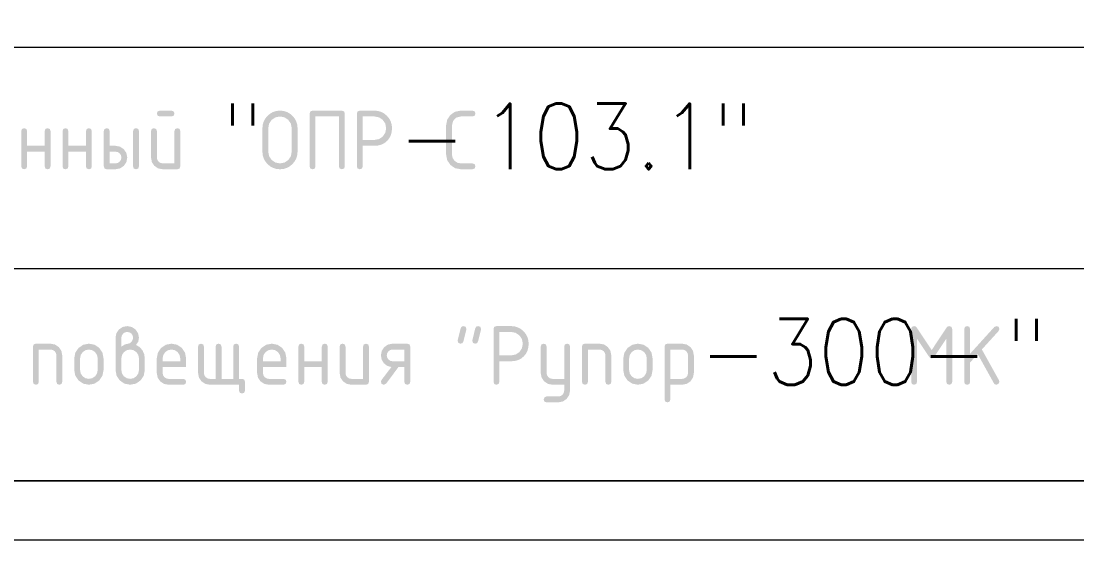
# Model space of a CAD drawing. Header units: millimetres. Extents: x 0 to 420, y 0 to 297.
# Drawn here: x 65.78 to 96.92, y 0 to 15.29 of the extents above; entities that cross this region are included whole.
import ezdxf

# ---------------------------------------------------------------- set-up
doc = ezdxf.new("R2010")
doc.units = ezdxf.units.MM
doc.styles.get("Standard").update_dxf_attribs({"font": 'STANDARD'})

msp = doc.modelspace()

# ---------------------------------------------------------------- hatches: boundary and pattern name
h = msp.add_hatch(color=7)
h.paths.add_polyline_path([(70.480241, 12.045377), (70.480241, 11.008541), (70.458468, 10.943566), (70.393701, 10.922), (69.962099, 10.922), (69.827809, 10.946874), (69.716257, 11.02177), (69.641361, 11.133322), (69.616487, 11.267612), (69.616487, 12.045377), (69.637984, 12.110144), (69.702477, 12.131917), (69.767244, 12.110144), (69.789017, 12.045377), (69.789017, 11.267612), (69.801558, 11.201742), (69.839729, 11.145793), (69.895953, 11.107622), (69.962099, 11.095082), (70.307711, 11.095082), (70.307711, 12.045377), (70.329208, 12.110144), (70.393701, 12.131917), (70.458468, 12.110144)], flags=0)
h.paths.add_polyline_path([(70.219517, 12.477529), (69.875558, 12.477529), (69.810584, 12.499027), (69.789017, 12.563519), (69.810584, 12.628287), (69.875558, 12.65006), (70.219517, 12.65006), (70.284284, 12.628287), (70.306057, 12.563519), (70.284284, 12.499027)], flags=0)
h = msp.add_hatch(color=7)
h.paths.add_polyline_path([(73.765501, 11.440694), (73.765501, 12.131917), (73.740352, 12.265518), (73.66518, 12.377208), (73.553903, 12.45238), (73.419889, 12.477529), (73.285599, 12.45238), (73.174047, 12.377208), (73.099151, 12.265518), (73.074277, 12.131917), (73.074277, 11.440694), (73.099151, 11.306404), (73.174047, 11.194852), (73.285599, 11.119955), (73.419889, 11.095082), (73.553903, 11.119955), (73.66518, 11.194852), (73.740352, 11.306404)], flags=0)
h.paths.add_polyline_path([(73.938583, 11.440694), (73.929074, 11.337134), (73.900549, 11.241429), (73.853007, 11.153579), (73.786447, 11.073584), (73.706538, 11.007111), (73.618878, 10.959758), (73.523363, 10.931422), (73.419889, 10.922), (73.316416, 10.931422), (73.2209, 10.959758), (73.13324, 11.007111), (73.053331, 11.073584), (72.986858, 11.153579), (72.939505, 11.241429), (72.911169, 11.337134), (72.901747, 11.440694), (72.901747, 12.131917), (72.911169, 12.235072), (72.939505, 12.330424), (72.986858, 12.418024), (73.053331, 12.497924), (73.13324, 12.564484), (73.2209, 12.612026), (73.316416, 12.640551), (73.419889, 12.65006), (73.523759, 12.64056), (73.619567, 12.612095), (73.707314, 12.564716), (73.786999, 12.498476), (73.853239, 12.418799), (73.900618, 12.331113), (73.929083, 12.235468), (73.938583, 12.131917)], flags=0)
for points in [[(74.380641, 12.65006), (75.244946, 12.65006), (75.309714, 12.628287), (75.331487, 12.563519), (75.331487, 11.008541), (75.309714, 10.943566), (75.244946, 10.922), (75.179972, 10.943566), (75.158406, 11.008541), (75.158406, 12.477529), (74.467182, 12.477529), (74.467182, 11.008541), (74.445409, 10.943566), (74.380641, 10.922), (74.316149, 10.943566), (74.294651, 11.008541), (74.294651, 12.563519), (74.316149, 12.628287)], [(79.097623, 12.65006), (79.162391, 12.628287), (79.184164, 12.563519), (79.162391, 12.499027), (79.097623, 12.477529), (78.752011, 12.477529), (78.621511, 12.445352), (78.528218, 12.349096), (78.49294, 12.217907), (78.49294, 11.354153), (78.511957, 11.254521), (78.569008, 11.170598), (78.652655, 11.113823), (78.752011, 11.095082), (79.097623, 11.095082), (79.162391, 11.073309), (79.184164, 11.008541), (79.162391, 10.943566), (79.097623, 10.922), (78.752011, 10.922), (78.585889, 10.953488), (78.446638, 11.048228), (78.351898, 11.187548), (78.32041, 11.354153), (78.32041, 12.217907), (78.351898, 12.384098), (78.446638, 12.523832), (78.585889, 12.618365), (78.752011, 12.65006)], [(65.96123, 11.440694), (65.96123, 11.008541), (65.939457, 10.943566), (65.874689, 10.922), (65.810197, 10.943566), (65.788699, 11.008541), (65.788699, 12.045377), (65.810197, 12.110144), (65.874689, 12.131917), (65.939457, 12.110144), (65.96123, 12.045377), (65.96123, 11.613224), (66.479923, 11.613224), (66.479923, 12.045377), (66.50142, 12.110144), (66.565913, 12.131917), (66.63068, 12.110144), (66.652453, 12.045377), (66.652453, 11.008541), (66.63068, 10.943566), (66.565913, 10.922), (66.50142, 10.943566), (66.479923, 11.008541), (66.479923, 11.440694)], [(67.178671, 11.440694), (67.178671, 11.008541), (67.156898, 10.943566), (67.09213, 10.922), (67.027638, 10.943566), (67.006141, 11.008541), (67.006141, 12.045377), (67.027638, 12.110144), (67.09213, 12.131917), (67.156898, 12.110144), (67.178671, 12.045377), (67.178671, 11.613224), (67.697365, 11.613224), (67.697365, 12.045377), (67.718862, 12.110144), (67.783354, 12.131917), (67.848122, 12.110144), (67.869895, 12.045377), (67.869895, 11.008541), (67.848122, 10.943566), (67.783354, 10.922), (67.718862, 10.943566), (67.697365, 11.008541), (67.697365, 11.440694)], [(93.159725, 6.30006), (93.224493, 6.278287), (93.246266, 6.213519), (93.246266, 4.658541), (93.224493, 4.593566), (93.159725, 4.572), (93.095233, 4.593566), (93.073736, 4.658541), (93.073736, 5.929643), (92.721509, 5.40213), (92.68382, 5.362718), (92.641583, 5.349765), (92.598175, 5.362718), (92.560554, 5.40213), (92.20943, 5.929643), (92.20943, 4.658541), (92.187657, 4.593566), (92.122889, 4.572), (92.058397, 4.593566), (92.0369, 4.658541), (92.0369, 6.213519), (92.058397, 6.278287), (92.122889, 6.30006), (92.165471, 6.289311), (92.198957, 6.257065), (92.641583, 5.593402), (93.086413, 6.262026), (93.117075, 6.290551)], [(93.998891, 5.475442), (93.775098, 5.229049), (93.775098, 4.658541), (93.753325, 4.593566), (93.688557, 4.572), (93.624065, 4.593566), (93.602567, 4.658541), (93.602567, 6.213519), (93.624065, 6.278287), (93.688557, 6.30006), (93.753325, 6.278287), (93.775098, 6.213519), (93.775098, 5.487017), (94.487268, 6.271397), (94.552863, 6.30006), (94.61763, 6.278287), (94.639403, 6.213519), (94.615701, 6.154539), (94.121812, 5.611592), (94.627277, 4.701536), (94.639403, 4.658541), (94.612394, 4.598458), (94.552863, 4.572), (94.50725, 4.5833), (94.475692, 4.617751)], [(66.134223, 4.658541), (66.134223, 5.695377), (66.155721, 5.760145), (66.220213, 5.781918), (66.652366, 5.781918), (66.785484, 5.756699), (66.897105, 5.681045), (66.97276, 5.569424), (66.997978, 5.436306), (66.997978, 4.658541), (66.976205, 4.593566), (66.911437, 4.572), (66.846945, 4.593566), (66.825447, 4.658541), (66.825447, 5.436306), (66.812769, 5.503554), (66.775287, 5.559227), (66.719614, 5.596434), (66.652366, 5.608836), (66.306754, 5.608836), (66.306754, 4.658541), (66.284981, 4.593566), (66.220213, 4.572), (66.155721, 4.593566)], [(72.213357, 4.572), (71.349602, 4.572), (71.215313, 4.597218), (71.10376, 4.672872), (71.028864, 4.784493), (71.00399, 4.917612), (71.00399, 5.695377), (71.025488, 5.760145), (71.08998, 5.781918), (71.154748, 5.760145), (71.176521, 5.695377), (71.176521, 4.917612), (71.189061, 4.851742), (71.227233, 4.795793), (71.283457, 4.757622), (71.349602, 4.745082), (71.522133, 4.745082), (71.522133, 5.695377), (71.543699, 5.760145), (71.608674, 5.781918), (71.673441, 5.760145), (71.695214, 5.695377), (71.695214, 4.745082), (72.040826, 4.745082), (72.040826, 5.695377), (72.062324, 5.760145), (72.126816, 5.781918), (72.191584, 5.760145), (72.213357, 5.695377), (72.213357, 4.745082), (72.299897, 4.745082), (72.364665, 4.723309), (72.386438, 4.658541), (72.386438, 4.398918), (72.364665, 4.334426), (72.299897, 4.312929), (72.234923, 4.334426), (72.213357, 4.398918)], [(74.135093, 5.090694), (74.135093, 4.658541), (74.11332, 4.593566), (74.048552, 4.572), (73.98406, 4.593566), (73.962563, 4.658541), (73.962563, 5.695377), (73.98406, 5.760145), (74.048552, 5.781918), (74.11332, 5.760145), (74.135093, 5.695377), (74.135093, 5.263224), (74.653787, 5.263224), (74.653787, 5.695377), (74.675284, 5.760145), (74.739776, 5.781918), (74.804544, 5.760145), (74.826317, 5.695377), (74.826317, 4.658541), (74.804544, 4.593566), (74.739776, 4.572), (74.675284, 4.593566), (74.653787, 4.658541), (74.653787, 5.090694)], [(76.043759, 5.695377), (76.043759, 4.658541), (76.021986, 4.593566), (75.957218, 4.572), (75.525616, 4.572), (75.391327, 4.596874), (75.279774, 4.67177), (75.204878, 4.783322), (75.180004, 4.917612), (75.180004, 5.695377), (75.201502, 5.760145), (75.265994, 5.781918), (75.330762, 5.760145), (75.352535, 5.695377), (75.352535, 4.917612), (75.365075, 4.851742), (75.403247, 4.795793), (75.459471, 4.757622), (75.525616, 4.745082), (75.871228, 4.745082), (75.871228, 5.695377), (75.892726, 5.760145), (75.957218, 5.781918), (76.021986, 5.760145)], [(81.802029, 4.396714), (81.802029, 4.572), (81.456418, 4.572), (81.322128, 4.597218), (81.210575, 4.672872), (81.135679, 4.784493), (81.110806, 4.917612), (81.110806, 5.695377), (81.132303, 5.760145), (81.196795, 5.781918), (81.261563, 5.760145), (81.283336, 5.695377), (81.283336, 4.917612), (81.295876, 4.851742), (81.334048, 4.795793), (81.390272, 4.757622), (81.456418, 4.745082), (81.802029, 4.745082), (81.802029, 5.695377), (81.823527, 5.760145), (81.888019, 5.781918), (81.952787, 5.760145), (81.97456, 5.695377), (81.97456, 4.398918), (81.949755, 4.2658), (81.875341, 4.154179), (81.765236, 4.078525), (81.632806, 4.053306), (81.283336, 4.053306), (81.218361, 4.075079), (81.196795, 4.139847), (81.222702, 4.200481), (81.283336, 4.226388), (81.628948, 4.226388), (81.696196, 4.238653), (81.751869, 4.274895), (81.789352, 4.32981)], [(82.328247, 4.658541), (82.328247, 5.695377), (82.349745, 5.760145), (82.414237, 5.781918), (82.84639, 5.781918), (82.979508, 5.756699), (83.091129, 5.681045), (83.166783, 5.569424), (83.192002, 5.436306), (83.192002, 4.658541), (83.170229, 4.593566), (83.105461, 4.572), (83.040969, 4.593566), (83.019471, 4.658541), (83.019471, 5.436306), (83.006793, 5.503554), (82.969311, 5.559227), (82.913638, 5.596434), (82.84639, 5.608836), (82.500778, 5.608836), (82.500778, 4.658541), (82.479005, 4.593566), (82.414237, 4.572), (82.349745, 4.593566)]]:
    msp.add_hatch(color=7).paths.add_polyline_path(points, flags=0)
h = msp.add_hatch(color=7)
h.paths.add_polyline_path([(75.773545, 12.65006), (76.205698, 12.65006), (76.309568, 12.64056), (76.405376, 12.612095), (76.493123, 12.564716), (76.572808, 12.498476), (76.639048, 12.418799), (76.686427, 12.331113), (76.714892, 12.235468), (76.724392, 12.131917), (76.715314, 12.021959), (76.688149, 11.9228), (76.643001, 11.834494), (76.579973, 11.757091), (76.502579, 11.694149), (76.414333, 11.649191), (76.315338, 11.622216), (76.205698, 11.613224), (75.860086, 11.613224), (75.860086, 11.008541), (75.838313, 10.943566), (75.773545, 10.922), (75.709053, 10.943566), (75.687556, 11.008541), (75.687556, 12.563519), (75.709053, 12.628287)], flags=0)
h.paths.add_polyline_path([(75.860086, 12.477529), (75.860086, 11.786306), (76.205698, 11.786306), (76.339712, 11.811179), (76.450989, 11.886075), (76.526161, 11.997628), (76.55131, 12.131917), (76.526161, 12.265518), (76.450989, 12.377208), (76.339712, 12.45238), (76.205698, 12.477529)], flags=0)
h = msp.add_hatch(color=7)
h.paths.add_polyline_path([(68.914807, 11.267612), (68.889657, 11.133322), (68.814485, 11.02177), (68.702795, 10.946874), (68.569195, 10.922), (68.309572, 10.922), (68.24508, 10.943566), (68.223583, 11.008541), (68.223583, 12.045377), (68.24508, 12.110144), (68.309572, 12.131917), (68.37434, 12.110144), (68.396113, 12.045377), (68.396113, 11.613224), (68.569195, 11.613224), (68.702795, 11.588075), (68.814485, 11.512903), (68.889657, 11.401626)], flags=0)
h.paths.add_polyline_path([(68.741725, 11.267612), (68.729323, 11.33486), (68.692116, 11.390533), (68.636443, 11.428016), (68.569195, 11.440694), (68.396113, 11.440694), (68.396113, 11.095082), (68.569195, 11.095082), (68.635271, 11.107553), (68.691013, 11.145242), (68.728978, 11.200639)], flags=0)
h.paths.add_polyline_path([(69.087337, 12.045377), (69.108903, 12.110144), (69.173878, 12.131917), (69.238646, 12.110144), (69.260419, 12.045377), (69.260419, 11.008541), (69.238646, 10.943566), (69.173878, 10.922), (69.108903, 10.943566), (69.087337, 11.008541)], flags=0)
h = msp.add_hatch(color=7)
h.paths.add_polyline_path([(68.741637, 5.695377), (68.847057, 5.760145), (68.943382, 5.781918), (68.994645, 5.796869), (69.042601, 5.842), (69.076087, 5.898224), (69.087249, 5.954448), (69.074847, 6.021696), (69.03764, 6.077369), (68.981967, 6.114852), (68.914719, 6.127529), (68.847677, 6.114783), (68.791798, 6.076818), (68.754109, 6.021007), (68.741637, 5.954448)], flags=0)
h.paths.add_polyline_path([(69.17379, 5.746089), (69.280519, 5.681665), (69.362857, 5.58789), (69.415222, 5.473788), (69.432861, 5.349765), (69.432861, 5.004153), (69.401166, 4.837066), (69.306633, 4.697677), (69.1669, 4.603419), (69.000708, 4.572), (68.834104, 4.603488), (68.694784, 4.698228), (68.600526, 4.837548), (68.569107, 5.004153), (68.569107, 5.954448), (68.594049, 6.088462), (68.669428, 6.199739), (68.781118, 6.274911), (68.914719, 6.30006), (69.04832, 6.274842), (69.16001, 6.199187), (69.235182, 6.087566), (69.260331, 5.954448), (69.238558, 5.837039)], flags=0)
h.paths.add_polyline_path([(69.260331, 5.004153), (69.260331, 5.349765), (69.241383, 5.449121), (69.184814, 5.532768), (69.100823, 5.589819), (69.000708, 5.608836), (68.900181, 5.589819), (68.816603, 5.532768), (68.76031, 5.449121), (68.741637, 5.349765), (68.741637, 5.004153), (68.76031, 4.903625), (68.816603, 4.820047), (68.900181, 4.763754), (69.000708, 4.745082), (69.100823, 4.763823), (69.184814, 4.820598), (69.241383, 4.904521)], flags=0)
h = msp.add_hatch(color=7)
h.paths.add_polyline_path([(78.832097, 6.30006), (78.896864, 6.2787), (78.918637, 6.215173), (78.915881, 6.192573), (78.829341, 5.846961), (78.800471, 5.798109), (78.745556, 5.781918), (78.681064, 5.803415), (78.659566, 5.867907), (78.665061, 5.894564), (78.681615, 5.964576), (78.709331, 6.077894), (78.748312, 6.234465), (78.777182, 6.283592)], flags=0)
h.paths.add_polyline_path([(79.264249, 6.30006), (79.329017, 6.2787), (79.35079, 6.215173), (79.348034, 6.192573), (79.261493, 5.846961), (79.232623, 5.798109), (79.177709, 5.781918), (79.112734, 5.803415), (79.091168, 5.867907), (79.096749, 5.894564), (79.113492, 5.964576), (79.141397, 6.077894), (79.180465, 6.234465), (79.208921, 6.283592)], flags=0)
h = msp.add_hatch(color=7)
h.paths.add_polyline_path([(79.803891, 6.30006), (80.236043, 6.30006), (80.339913, 6.29056), (80.435721, 6.262095), (80.523468, 6.214716), (80.603153, 6.148476), (80.669393, 6.068799), (80.716772, 5.981113), (80.745237, 5.885468), (80.754737, 5.781918), (80.745659, 5.671959), (80.718495, 5.5728), (80.673347, 5.484494), (80.610319, 5.407091), (80.532924, 5.344149), (80.444678, 5.299191), (80.345684, 5.272216), (80.236043, 5.263224), (79.890431, 5.263224), (79.890431, 4.658541), (79.868658, 4.593566), (79.803891, 4.572), (79.739398, 4.593566), (79.717901, 4.658541), (79.717901, 6.213519), (79.739398, 6.278287)], flags=0)
h.paths.add_polyline_path([(79.890431, 6.127529), (79.890431, 5.436306), (80.236043, 5.436306), (80.370058, 5.461179), (80.481334, 5.536076), (80.556506, 5.647628), (80.581655, 5.781918), (80.556506, 5.915518), (80.481334, 6.027208), (80.370058, 6.10238), (80.236043, 6.127529)], flags=0)
h = msp.add_hatch(color=7)
h.paths.add_polyline_path([(67.351665, 5.004153), (67.351665, 5.349765), (67.383153, 5.515474), (67.477894, 5.655138), (67.617144, 5.750154), (67.783267, 5.781918), (67.950836, 5.750567), (68.090294, 5.656792), (68.184069, 5.517334), (68.21542, 5.349765), (68.21542, 5.004153), (68.183725, 4.837548), (68.089191, 4.698228), (67.949458, 4.603488), (67.783267, 4.572), (67.617144, 4.603488), (67.477894, 4.698228), (67.383153, 4.837548)], flags=0)
h.paths.add_polyline_path([(68.042889, 5.004153), (68.042889, 5.349765), (68.023872, 5.449121), (67.966821, 5.532768), (67.882899, 5.589819), (67.783267, 5.608836), (67.68391, 5.589819), (67.600263, 5.532768), (67.543213, 5.449121), (67.524196, 5.349765), (67.524196, 5.004153), (67.542868, 4.903625), (67.599161, 4.820047), (67.682739, 4.763754), (67.783267, 4.745082), (67.882899, 4.763823), (67.966821, 4.820598), (68.023872, 4.904521)], flags=0)
h = msp.add_hatch(color=7)
h.paths.add_polyline_path([(70.21815, 5.608836), (70.118794, 5.589819), (70.035147, 5.532768), (69.978096, 5.449121), (69.959079, 5.349765), (69.959079, 5.263224), (70.477773, 5.263224), (70.477773, 5.349765), (70.458756, 5.449121), (70.401705, 5.532768), (70.317782, 5.589819)], flags=0)
h.paths.add_polyline_path([(69.959079, 5.090694), (69.959079, 4.917612), (69.971619, 4.851742), (70.009791, 4.795793), (70.066015, 4.757622), (70.132161, 4.745082), (70.563762, 4.745082), (70.62853, 4.723309), (70.650303, 4.658541), (70.62853, 4.593566), (70.563762, 4.572), (70.132161, 4.572), (69.997871, 4.596874), (69.886319, 4.67177), (69.811422, 4.783322), (69.786549, 4.917612), (69.786549, 5.349765), (69.818037, 5.515474), (69.912777, 5.655138), (70.052028, 5.750154), (70.21815, 5.781918), (70.38572, 5.750567), (70.525177, 5.656792), (70.618953, 5.517334), (70.650303, 5.349765), (70.650303, 5.090694)], flags=0)
h = msp.add_hatch(color=7)
h.paths.add_polyline_path([(73.176723, 5.608836), (73.077366, 5.589819), (72.993719, 5.532768), (72.936668, 5.449121), (72.917651, 5.349765), (72.917651, 5.263224), (73.436345, 5.263224), (73.436345, 5.349765), (73.417328, 5.449121), (73.360277, 5.532768), (73.276355, 5.589819)], flags=0)
h.paths.add_polyline_path([(72.917651, 5.090694), (72.917651, 4.917612), (72.930192, 4.851742), (72.968363, 4.795793), (73.024587, 4.757622), (73.090733, 4.745082), (73.522335, 4.745082), (73.587102, 4.723309), (73.608875, 4.658541), (73.587102, 4.593566), (73.522335, 4.572), (73.090733, 4.572), (72.956443, 4.596874), (72.844891, 4.67177), (72.769995, 4.783322), (72.745121, 4.917612), (72.745121, 5.349765), (72.776609, 5.515474), (72.871349, 5.655138), (73.0106, 5.750154), (73.176723, 5.781918), (73.344292, 5.750567), (73.483749, 5.656792), (73.577525, 5.517334), (73.608875, 5.349765), (73.608875, 5.090694)], flags=0)
h = msp.add_hatch(color=7)
h.paths.add_polyline_path([(76.705024, 5.092898), (76.582723, 5.128865), (76.483987, 5.205346), (76.419012, 5.311524), (76.397446, 5.436306), (76.42232, 5.569906), (76.497216, 5.681596), (76.608768, 5.756768), (76.743058, 5.781918), (77.17466, 5.781918), (77.239427, 5.760145), (77.261201, 5.695377), (77.261201, 4.658541), (77.239427, 4.593566), (77.17466, 4.572), (77.110168, 4.593566), (77.08867, 4.658541), (77.08867, 5.090694), (76.912832, 5.090694), (76.552889, 4.607278), (76.483436, 4.572), (76.418944, 4.593566), (76.397446, 4.658541), (76.413983, 4.710906)], flags=0)
h.paths.add_polyline_path([(76.569977, 5.436306), (76.582517, 5.37016), (76.620688, 5.313936), (76.676912, 5.275764), (76.743058, 5.263224), (77.08867, 5.263224), (77.08867, 5.608836), (76.743058, 5.608836), (76.676017, 5.596089), (76.620137, 5.558124), (76.582448, 5.502382)], flags=0)
h = msp.add_hatch(color=7)
h.paths.add_polyline_path([(83.545689, 5.004153), (83.545689, 5.349765), (83.577177, 5.515474), (83.671917, 5.655138), (83.811168, 5.750154), (83.977291, 5.781918), (84.14486, 5.750567), (84.284317, 5.656792), (84.378093, 5.517334), (84.409443, 5.349765), (84.409443, 5.004153), (84.377748, 4.837548), (84.283215, 4.698228), (84.143482, 4.603488), (83.977291, 4.572), (83.811168, 4.603488), (83.671917, 4.698228), (83.577177, 4.837548)], flags=0)
h.paths.add_polyline_path([(84.236913, 5.004153), (84.236913, 5.349765), (84.217896, 5.449121), (84.160845, 5.532768), (84.076923, 5.589819), (83.977291, 5.608836), (83.877934, 5.589819), (83.794287, 5.532768), (83.737236, 5.449121), (83.718219, 5.349765), (83.718219, 5.004153), (83.736892, 4.903625), (83.793185, 4.820047), (83.876763, 4.763754), (83.977291, 4.745082), (84.076923, 4.763823), (84.160845, 4.820598), (84.217896, 4.904521)], flags=0)
h = msp.add_hatch(color=7)
h.paths.add_polyline_path([(84.763131, 5.695377), (84.784628, 5.760145), (84.84912, 5.781918), (85.281273, 5.781918), (85.415287, 5.756768), (85.526564, 5.681596), (85.601736, 5.569906), (85.626885, 5.436306), (85.626885, 4.917612), (85.601736, 4.784493), (85.526564, 4.672872), (85.415287, 4.597218), (85.281273, 4.572), (84.935661, 4.572), (84.935661, 4.139847), (84.913888, 4.075079), (84.84912, 4.053306), (84.784628, 4.075079), (84.763131, 4.139847)], flags=0)
h.paths.add_polyline_path([(84.935661, 5.608836), (84.935661, 4.745082), (85.281273, 4.745082), (85.347832, 4.757553), (85.403643, 4.795242), (85.441608, 4.850639), (85.454355, 4.917612), (85.454355, 5.436306), (85.441677, 5.503554), (85.404194, 5.559227), (85.348521, 5.596434), (85.281273, 5.608836)], flags=0)

# ---------------------------------------------------------------- linework, layer by layer
at = {"color": 7, "lineweight": 0}
for points in [[(0.211668, 0), (420.073667, 0), (420.073667, 296.925999), (0.211668, 296.925999)], [(7.239002, 1.735667), (418.338, 1.735667), (418.338, 295.190332), (7.239002, 295.190332)], [(121.708333, 1.735667), (7.239, 1.735667), (7.239, 58.547), (121.708333, 58.547)]]:
    msp.add_lwpolyline(points, close=True, dxfattribs=at)
for points in [[(7.239, 14.520333), (121.708333, 14.520333)], [(7.239, 8.001), (121.708333, 8.001)]]:
    msp.add_lwpolyline(points, dxfattribs=at)

# ---------------------------------------------------------------- texts
at = {"color": 7, "char_height": 1.937762, "attachment_point": 1}
for s, insert, width in [('"', (71.712664, 12.859765), 0.64592067), ('103.1"', (79.374991, 12.859765), 6.56686011), ('-', (76.919663, 12.859765), 0.86122756), ('-300-', (85.810146, 6.509765), 6.88982044), ('"', (94.827149, 6.509765), 0.64592067)]:
    msp.add_mtext(s, dxfattribs=dict(at, insert=insert, width=width))

doc.saveas('drawing.dxf')
